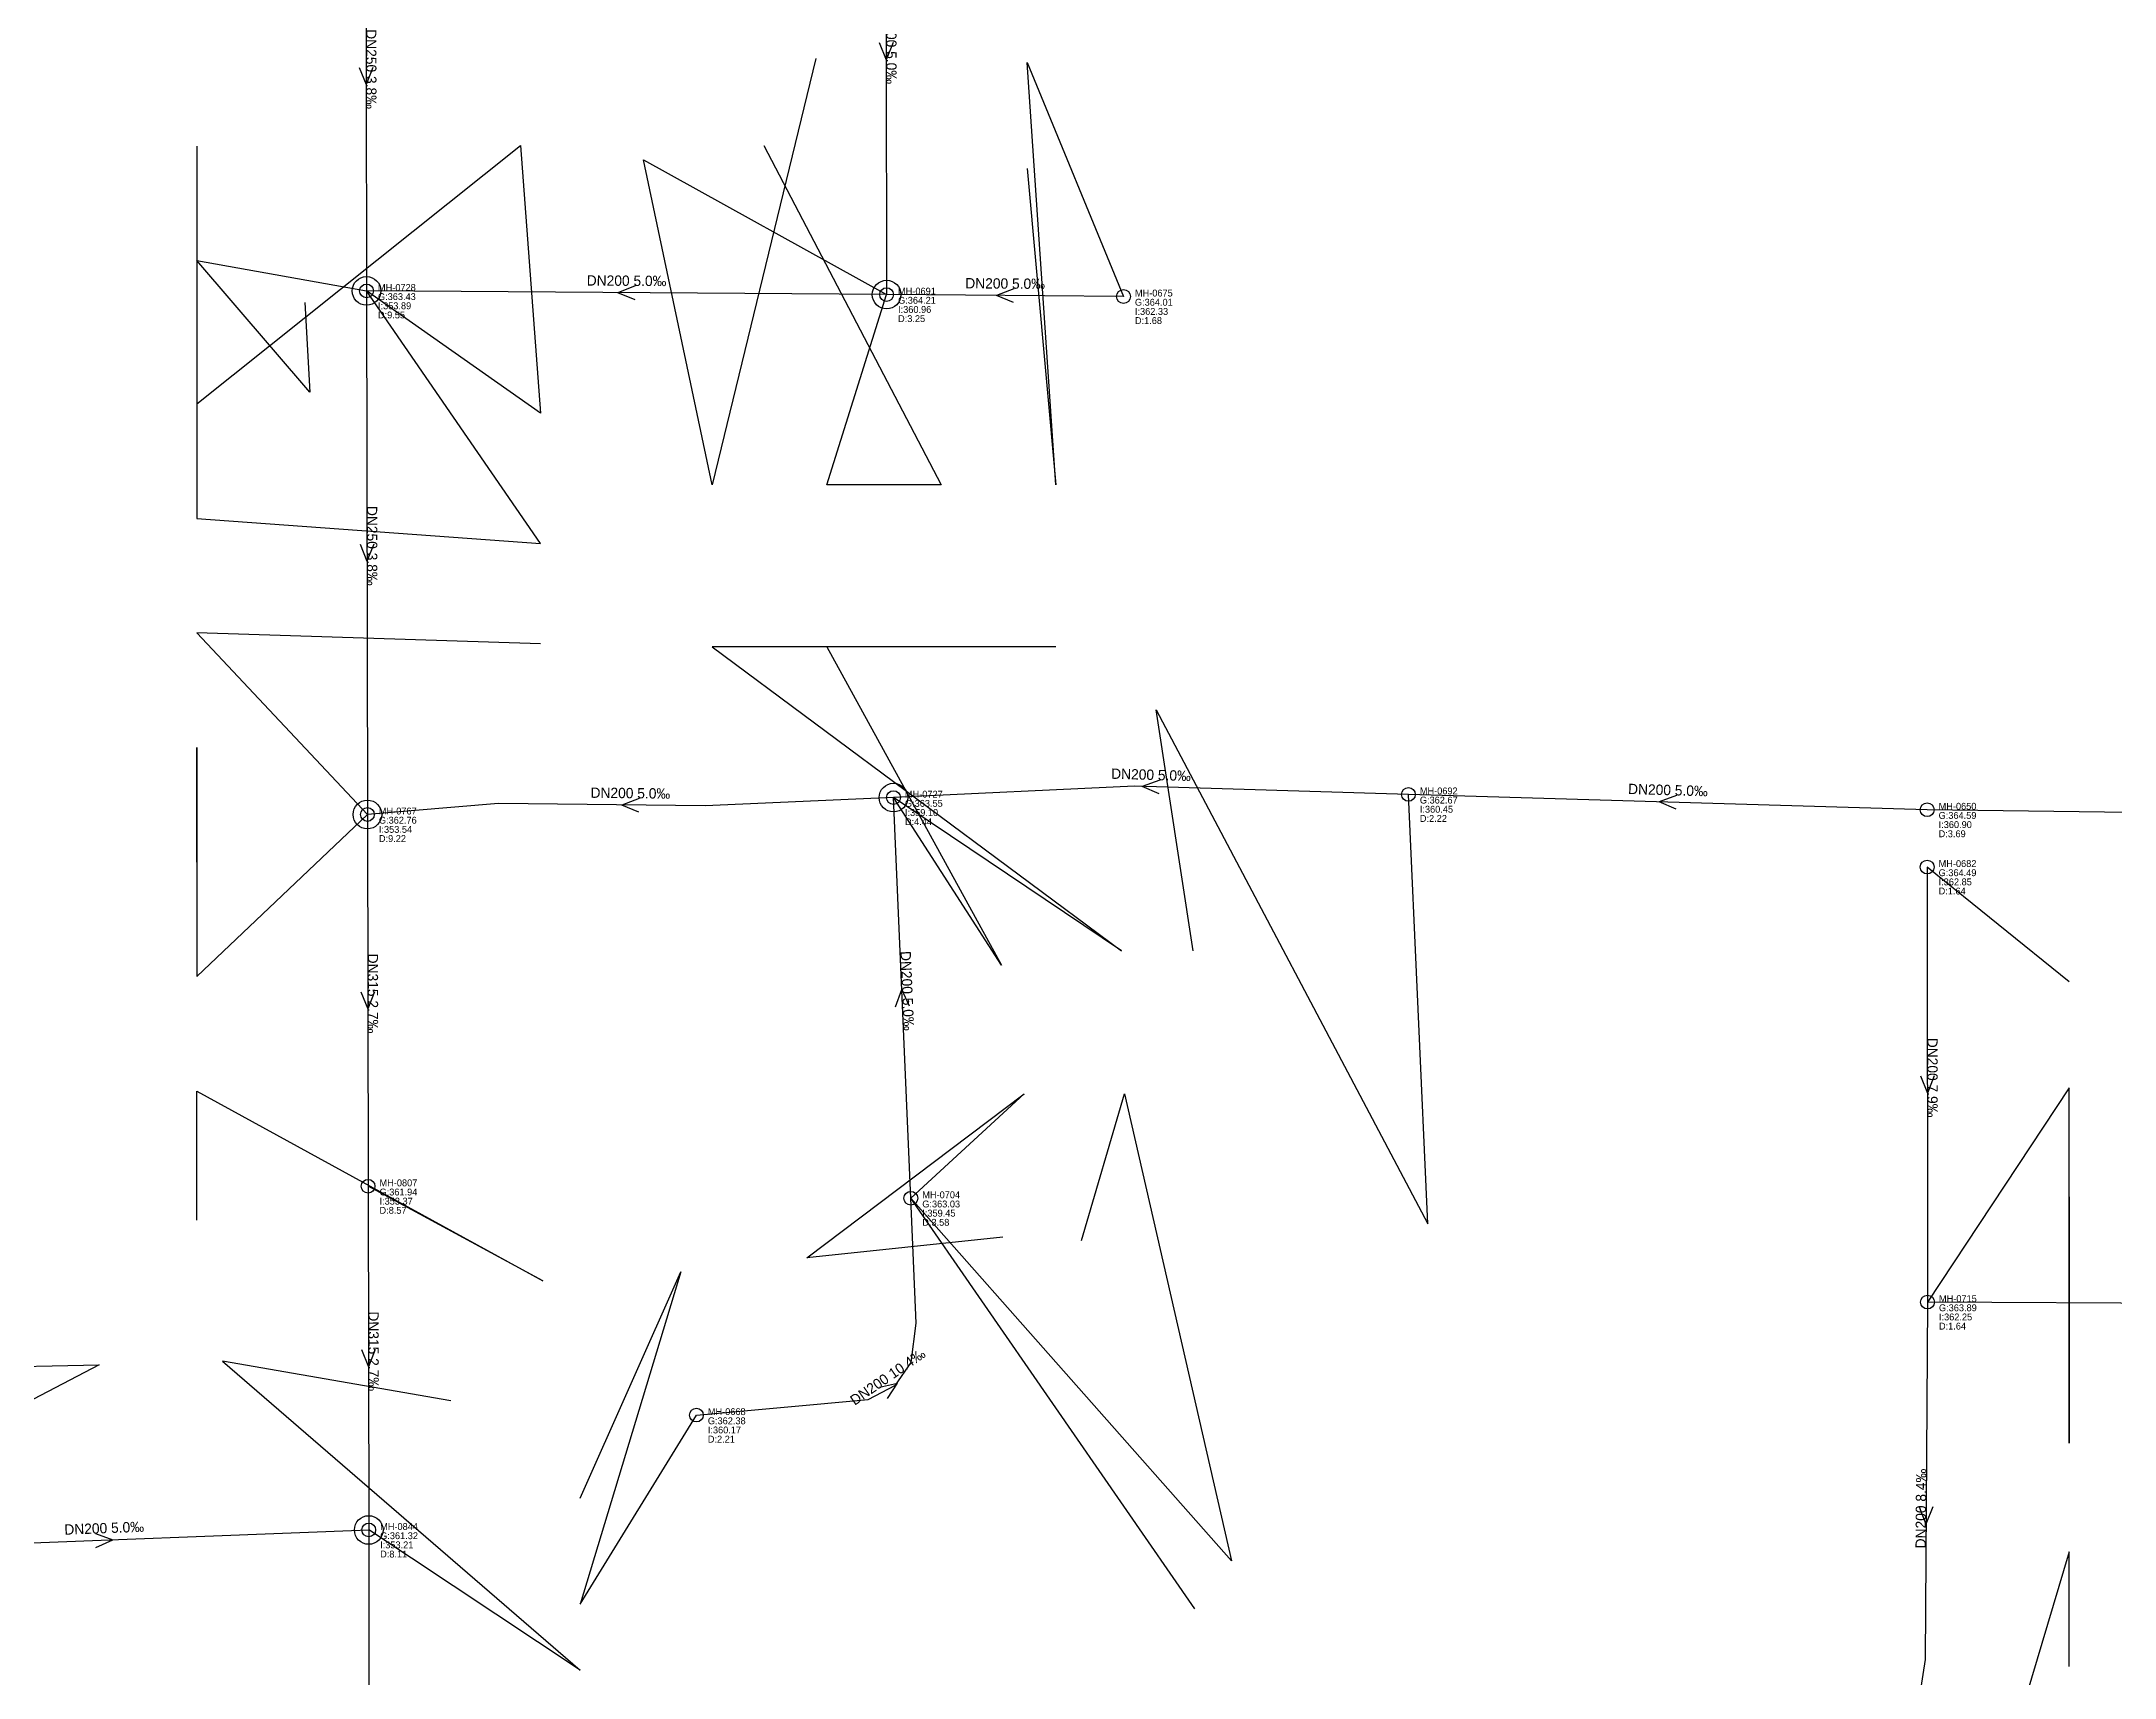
# Model space of a CAD drawing. Header units: metres. Extents: x 449900 to 451990, y 2566732 to 2570847.
# Drawn here: x 450915.5 to 451277.6, y 2569002.9 to 2569288.6 of the extents above; entities that cross this region are included whole.
import ezdxf
from ezdxf.enums import TextEntityAlignment as Align

# ---------------------------------------------------------------- set-up
doc = ezdxf.new("R2010")
doc.units = ezdxf.units.M
for name, color, linetype in [('SEW-DROP', 6, 'Continuous'), ('SEW-LABEL', 2, 'Continuous'), ('SEW-MH', 7, 'Continuous'), ('SEW-MH-LABEL', 8, 'Continuous'), ('SEW-PIPE-DN200', 3, 'Continuous'), ('SEW-PIPE-DN250', 4, 'Continuous'), ('SEW-PIPE-DN315', 5, 'Continuous'), ('SEW-RIDER', 8, 'Continuous')]:
    doc.layers.add(name, color=color, linetype=linetype)

msp = doc.modelspace()

# ---------------------------------------------------------------- linework, layer by layer
at = {"layer": 'SEW-DROP'}
for centre in [(450972.28, 2569245.01), (451063.11, 2569244.37), (451064.31, 2569156.55), (450972.44, 2569153.61), (450972.66, 2569028.7)]:
    msp.add_circle(centre, 2.5, dxfattribs=at)
at = {"layer": 'SEW-LABEL'}
for p, q in [((451061.83, 2569288.37), (451063.04, 2569285.37)), ((451064.23, 2569288.38), (451063.04, 2569285.37)), ((450971.01, 2569284.03), (450972.21, 2569281.03)), ((450973.41, 2569284.03), (450972.21, 2569281.03)), ((451019.2, 2569245.88), (451016.19, 2569244.7)), ((451019.19, 2569243.48), (451016.19, 2569244.7)), ((451085.31, 2569245.39), (451082.3, 2569244.22)), ((451085.29, 2569242.99), (451082.3, 2569244.22)), ((450971.15, 2569200.81), (450972.36, 2569197.81)), ((450973.55, 2569200.81), (450972.36, 2569197.81)), ((451110.8, 2569159.6), (451107.76, 2569158.49)), ((451110.73, 2569157.2), (451107.76, 2569158.49)), ((451019.87, 2569156.42), (451016.85, 2569155.26)), ((451019.84, 2569154.02), (451016.85, 2569155.26)), ((451201.08, 2569156.93), (451198.04, 2569155.82)), ((451201, 2569154.53), (451198.04, 2569155.82)), ((450971.29, 2569122.65), (450972.5, 2569119.66)), ((450973.69, 2569122.66), (450972.5, 2569119.66)), ((451064.69, 2569120.03), (451065.76, 2569123.08)), ((451067.09, 2569120.13), (451065.76, 2569123.08)), ((451243.67, 2569107.96), (451244.87, 2569104.97)), ((451246.07, 2569107.97), (451244.87, 2569104.97)), ((450971.4, 2569060.2), (450972.61, 2569057.2)), ((450973.8, 2569060.21), (450972.61, 2569057.2)), ((451061.89, 2569053.65), (451065.04, 2569054.36)), ((451063.26, 2569051.67), (451065.04, 2569054.36)), ((451243.45, 2569032.75), (451244.63, 2569029.74)), ((451245.85, 2569032.73), (451244.63, 2569029.74)), ((450924.94, 2569028.07), (450927.99, 2569026.99)), ((450925.03, 2569025.67), (450927.99, 2569026.99))]:
    msp.add_line(p, q, dxfattribs=at)
at = {"layer": 'SEW-MH'}
for centre in [(450972.28, 2569245.01), (451063.11, 2569244.37), (451104.48, 2569244.03), (451064.31, 2569156.55), (451154.24, 2569157.12), (450972.44, 2569153.61), (451244.84, 2569154.44), (451244.84, 2569144.44), (450972.55, 2569088.7), (451067.34, 2569086.61), (451244.9, 2569068.49), (451029.89, 2569048.76), (450972.66, 2569028.7)]:
    msp.add_circle(centre, 1.2, dxfattribs=at)
at = {"layer": 'SEW-PIPE-DN200'}
for points in [[(451062.96, 2569329.37), (451063.11, 2569244.37)], [(451063.11, 2569244.37), (450972.28, 2569245.01)], [(451104.48, 2569244.03), (451063.11, 2569244.37)], [(451154.24, 2569157.12), (451106.39, 2569158.53), (451064.31, 2569156.55)], [(451064.31, 2569156.55), (451031.41, 2569155.09), (450995.34, 2569155.51), (450972.44, 2569153.61)], [(451067.34, 2569086.61), (451064.31, 2569156.55)], [(451244.84, 2569154.44), (451154.24, 2569157.12)], [(451344.2, 2569153.25), (451287.42, 2569153.87), (451280.24, 2569153.96), (451244.84, 2569154.44)], [(451244.84, 2569144.44), (451244.9, 2569068.49)], [(451029.89, 2569048.76), (451059.88, 2569051.46), (451064.67, 2569053.96), (451067.38, 2569057.92), (451068.29, 2569064.78), (451067.34, 2569086.61)], [(451244.9, 2569068.49), (451244.47, 2569006.08), (451242.65, 2568994.13)], [(451334.9, 2569067.98), (451244.9, 2569068.49)], [(450883.31, 2569035.49), (450889.46, 2569029.51), (450900.29, 2569025.92), (450972.66, 2569028.7)]]:
    msp.add_lwpolyline(points, dxfattribs=at)
at = {"layer": 'SEW-PIPE-DN250'}
for points in [[(450972.14, 2569320.05), (450972.28, 2569245.01)], [(450972.28, 2569245.01), (450972.44, 2569153.61)]]:
    msp.add_lwpolyline(points, dxfattribs=at)
at = {"layer": 'SEW-PIPE-DN315'}
for points in [[(450972.44, 2569153.61), (450972.55, 2569088.7)], [(450972.55, 2569088.7), (450972.66, 2569028.7)], [(450972.66, 2569028.7), (450972.66, 2568958.7)]]:
    msp.add_lwpolyline(points, dxfattribs=at)
at = {"layer": 'SEW-RIDER'}
for points in [[(451050.73, 2569285.56), (451032.66, 2569211.17), (451020.66, 2569267.89), (451063.11, 2569244.37)], [(451087.66, 2569266.39), (451092.66, 2569211.17), (451087.66, 2569284.89), (451104.48, 2569244.03)], [(450942.66, 2569225.3), (450999.16, 2569270.39), (451002.66, 2569223.67), (450972.28, 2569245.01)], [(450942.66, 2569270.3), (450942.66, 2569205.3), (451002.66, 2569200.89), (450972.28, 2569245.01)], [(451041.66, 2569270.39), (451072.66, 2569211.17), (451052.66, 2569211.17), (451063.11, 2569244.37)], [(450961.51, 2569242.97), (450962.38, 2569227.35), (450942.66, 2569250.3), (450972.28, 2569245.01)], [(451002.66, 2569183.39), (450942.66, 2569185.3), (450972.44, 2569153.61)], [(451092.66, 2569182.89), (451032.66, 2569182.89), (451104.16, 2569129.83), (451064.31, 2569156.55)], [(451072.66, 2569182.89), (451052.66, 2569182.89), (451083.16, 2569127.33), (451064.31, 2569156.55)], [(451116.66, 2569129.83), (451110.16, 2569171.89), (451157.63, 2569082.17), (451154.24, 2569157.12)], [(450942.66, 2569145.3), (450942.66, 2569165.3), (450942.66, 2569125.3), (450972.44, 2569153.61)], [(451269.66, 2569124.38), (451244.84, 2569144.44)], [(450942.66, 2569082.79), (450942.66, 2569105.3), (451003.07, 2569072.22), (450972.55, 2569088.7)], [(451083.42, 2569079.83), (451049.17, 2569076.24), (451087.16, 2569104.83), (451067.34, 2569086.61)], [(451097.17, 2569079.24), (451104.66, 2569104.83), (451123.32, 2569023.29), (451067.34, 2569086.61)], [(451269.66, 2569086.88), (451269.66, 2569043.88), (451269.66, 2569105.88), (451244.9, 2569068.49)], [(451116.95, 2569014.93), (451067.34, 2569086.61)], [(451009.61, 2569034.23), (451027.17, 2569073.74), (451009.61, 2569015.73), (451029.89, 2569048.76)], [(450903.6, 2569057.05), (450925.58, 2569057.52), (450883.31, 2569035.49)], [(450986.99, 2569051.26), (450947.11, 2569058.19), (451009.61, 2569004.23), (450972.66, 2569028.7)], [(451269.66, 2569004.88), (451269.66, 2569024.88), (451247.95, 2568952.12), (451242.65, 2568994.13)]]:
    msp.add_lwpolyline(points, dxfattribs=at)

# ---------------------------------------------------------------- texts
at = {"layer": 'SEW-LABEL'}
for s, rotation, p in [('DN200 5.0‰', -89.8945, (451063.04, 2569288.07)), ('DN250 3.8‰', -89.8976, (450972.21, 2569283.73)), ('DN200 5.0‰', 359.5994, (451017.69, 2569245.89)), ('DN200 5.0‰', 359.5307, (451083.8, 2569245.4)), ('DN250 3.8‰', -89.8978, (450972.36, 2569200.51)), ('DN200 5.0‰', 358.3094, (451109.26, 2569159.64)), ('DN200 5.0‰', 359.3387, (451018.35, 2569156.44)), ('DN200 5.0‰', 358.3094, (451199.54, 2569156.98)), ('DN315 2.7‰', -89.8978, (450972.5, 2569122.36)), ('DN200 5.0‰', 272.4798, (451065.83, 2569122.78)), ('DN200 7.9‰', -89.9601, (451244.87, 2569107.67)), ('DN315 2.7‰', -89.8978, (450972.61, 2569059.9)), ('DN200 10.4‰', 34.6344, (451063.81, 2569054.71)), ('DN200 8.4‰', 89.6068, (451244.64, 2569032.44)), ('DN200 5.0‰', 2.1999, (450926.49, 2569028.13))]:
    msp.add_text(s, height=1.8, rotation=rotation, dxfattribs=at).set_placement(p, align=Align.CENTER)
at = {"layer": 'SEW-MH-LABEL'}
for s, p in [('G:363.43', (450974.28, 2569243.41)), ('MH-0728', (450974.28, 2569245.01)), ('MH-0691', (451065.11, 2569244.37)), ('MH-0675', (451106.48, 2569244.03)), ('D:9.55', (450974.28, 2569240.21)), ('I:353.89', (450974.28, 2569241.81)), ('G:364.21', (451065.11, 2569242.77)), ('I:360.96', (451065.11, 2569241.17)), ('G:364.01', (451106.48, 2569242.43)), ('I:362.33', (451106.48, 2569240.83)), ('D:3.25', (451065.11, 2569239.57)), ('D:1.68', (451106.48, 2569239.23)), ('MH-0727', (451066.31, 2569156.55)), ('MH-0692', (451156.24, 2569157.12)), ('MH-0767', (450974.44, 2569153.61)), ('G:363.55', (451066.31, 2569154.95)), ('I:359.10', (451066.31, 2569153.35)), ('G:362.67', (451156.24, 2569155.52)), ('I:360.45', (451156.24, 2569153.92)), ('G:364.59', (451246.84, 2569152.84)), ('MH-0650', (451246.84, 2569154.44)), ('G:362.76', (450974.44, 2569152.01)), ('I:353.54', (450974.44, 2569150.41)), ('D:4.44', (451066.31, 2569151.75)), ('D:2.22', (451156.24, 2569152.32)), ('D:3.69', (451246.84, 2569149.64)), ('I:360.90', (451246.84, 2569151.24)), ('D:9.22', (450974.44, 2569148.81)), ('G:364.49', (451246.84, 2569142.84)), ('MH-0682', (451246.84, 2569144.44)), ('D:1.64', (451246.84, 2569139.64)), ('I:362.85', (451246.84, 2569141.24)), ('MH-0807', (450974.55, 2569088.7)), ('G:361.94', (450974.55, 2569087.1)), ('I:353.37', (450974.55, 2569085.5)), ('G:363.03', (451069.34, 2569085.01)), ('MH-0704', (451069.34, 2569086.61)), ('D:8.57', (450974.55, 2569083.9)), ('D:3.58', (451069.34, 2569081.81)), ('I:359.45', (451069.34, 2569083.41)), ('G:363.89', (451246.9, 2569066.89)), ('MH-0715', (451246.9, 2569068.49)), ('D:1.64', (451246.9, 2569063.69)), ('I:362.25', (451246.9, 2569065.29)), ('MH-0668', (451031.89, 2569048.76)), ('G:362.38', (451031.89, 2569047.16)), ('I:360.17', (451031.89, 2569045.56)), ('D:2.21', (451031.89, 2569043.96)), ('G:361.32', (450974.66, 2569027.1)), ('MH-0844', (450974.66, 2569028.7)), ('D:8.11', (450974.66, 2569023.9)), ('I:353.21', (450974.66, 2569025.5))]:
    msp.add_text(s, height=1.2, dxfattribs=at).set_placement(p)

doc.saveas('drawing.dxf')
